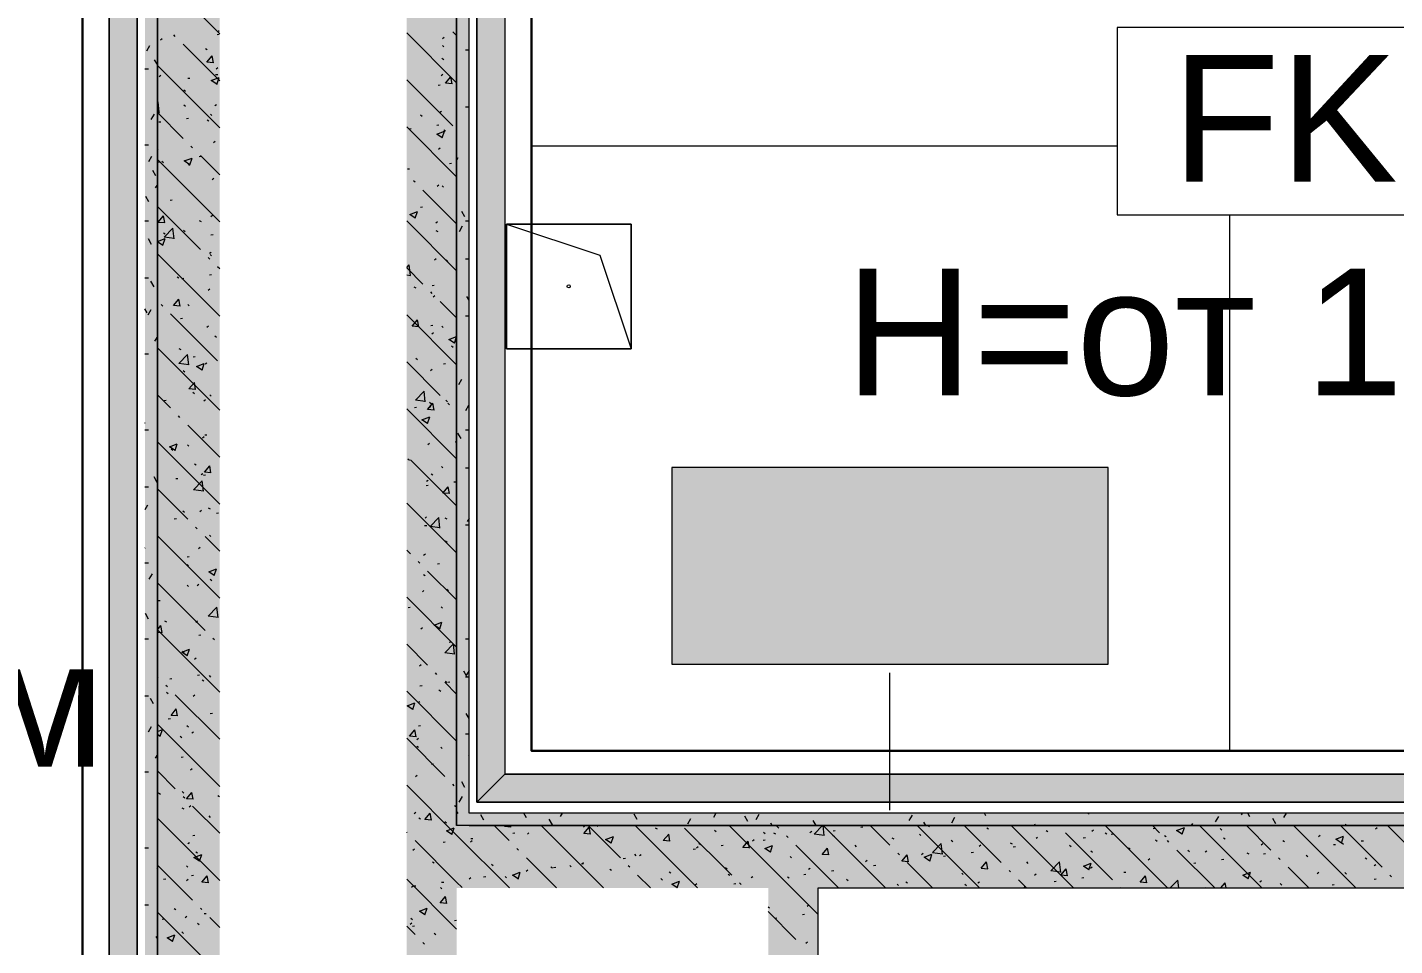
# Model space of a CAD drawing. Header units: millimetres. Extents: x -3817 to 677485, y -22715 to 103890.
# Drawn here: x 394154 to 396348, y 7126 to 8599 of the extents above; entities that cross this region are included whole.
import ezdxf

# ---------------------------------------------------------------- set-up
doc = ezdxf.new("R2010")
doc.units = ezdxf.units.MM
doc.layers.add('PDF _Геометрия', color=7, linetype='Continuous', true_color=0x1d1d1d)
doc.layers.add('PDF _Сплошная заливка', color=7, linetype='Continuous', true_color=0xffffff)
doc.layers.add('PDF _Текст', color=7, linetype='Continuous')
doc.styles.add('PDF GOST-Common', font='arial.ttf')

msp = doc.modelspace()

# ---------------------------------------------------------------- hatches: boundary and pattern name
at = {"layer": 'PDF _Сплошная заливка', "transparency": 33554559}
for points in [[(394462.9, 6649), (394462.9, 9599), (394362.9, 9599), (394363.1, 9574), (394402.9, 9574), (394402.9, 9569), (394362.9, 9569), (394363.4, 9563.1), (394382.9, 9529.4), (394362.9, 9517.8), (394362.9, 8979), (394402.9, 8979), (394402.9, 8974), (394362.9, 8974), (394362.9, 6649)], [(394762.9, 6749), (394842.9, 6749), (394842.9, 9599), (394762.9, 9599), (394762.9, 6911.4)], [(394842.9, 7319), (394862.9, 7319), (394862.9, 9599), (394842.9, 9599), (394842.9, 8780.2)], [(397187.9, 7219), (397222.9, 7219), (397222.9, 7319), (397192.9, 7317.3), (397192.9, 7279), (397187.9, 7279), (397187.9, 7319), (396649.1, 7319), (396637.5, 7299), (396602.9, 7319), (396597.9, 7319), (396597.9, 7279), (396592.9, 7279), (396592.9, 7319), (394842.9, 7319), (394842.9, 7219), (396927.5, 7219)], [(395342.9, 5899), (395422.9, 5899), (395422.9, 7219), (395342.9, 7219), (395342.9, 5977)]]:
    msp.add_hatch(color=256, dxfattribs=at).paths.add_polyline_path(points)
at = {"layer": 'PDF _Сплошная заливка', "true_color": 0xd7cdc4, "transparency": 33554559}
h = msp.add_hatch(color=254, dxfattribs=at)
h.paths.add_polyline_path([(394285.4, 6571.5), (394330.4, 6616.5), (394330.4, 9499.1), (394285.4, 9473.1), (394285.4, 6911.4)], flags=0)
h.paths.add_polyline_path([(394285.4, 9519.3), (394330.4, 9545.2), (394330.4, 9566.5), (394285.4, 9521.5)], flags=0)
at = {"layer": 'PDF _Сплошная заливка', "transparency": 33554559}
h = msp.add_hatch(color=256, dxfattribs=at)
h.paths.add_polyline_path([(394342.9, 6629), (394362.9, 6629), (394362.9, 9517.8), (394342.9, 9506.3), (394342.9, 6911.4)], flags=0)
h.paths.add_polyline_path([(394342.9, 9552.5), (394362.9, 9564), (394362.9, 9579), (394342.9, 9579), (394342.9, 9564)], flags=0)
at = {"layer": 'PDF _Сплошная заливка', "true_color": 0xd7cdc4, "transparency": 33554559}
msp.add_hatch(color=254, dxfattribs=at).paths.add_polyline_path([(394875.4, 7356.5), (394920.4, 7401.5), (394920.4, 9521.5), (394875.4, 9566.5), (394875.4, 8780.2)])
h = msp.add_hatch(color=254, dxfattribs=at)
h.paths.add_polyline_path([(396670.7, 7356.5), (397190.4, 7356.5), (397145.4, 7401.5), (396696.7, 7401.5)], flags=0)
h.paths.add_polyline_path([(396624.5, 7356.5), (396650.5, 7401.5), (394920.4, 7401.5), (394875.4, 7356.5), (396602.9, 7356.5)], flags=0)
at = {"layer": 'PDF _Сплошная заливка', "transparency": 33554559}
h = msp.add_hatch(color=256, dxfattribs=at)
h.paths.add_polyline_path([(396602.9, 7319), (396614.4, 7339), (394862.9, 7339), (394862.9, 7319), (396597.9, 7319)], flags=0)
h.paths.add_polyline_path([(397222.9, 7319), (397222.9, 7339), (396660.6, 7339), (396649.1, 7319), (397192.9, 7319)], flags=0)

# ---------------------------------------------------------------- linework, layer by layer
at = {"layer": 'PDF _Геометрия', "color": 9, "lineweight": 9, "true_color": 0xc0c0c0}
msp.add_lwpolyline([(394842.9, 7319), (394842.9, 9599)], close=True, dxfattribs=at)
for points in [[(396614.4, 7339), (394862.9, 7339), (394862.9, 9579), (395543.4, 9579), (395543.4, 9591)], [(397722.9, 5679), (397702.9, 5679), (397702.9, 5899), (395422.9, 5899), (395422.9, 7219), (397222.9, 7219), (397222.9, 6649), (397302.9, 6649), (397302.9, 9599), (397602.9, 9599), (397602.9, 6649), (397702.9, 6649), (397402.7, 6649), (397402.7, 6629), (397722.9, 6629), (397722.9, 6649), (397722.9, 9579), (397992.9, 9579), (397992.9, 9591)]]:
    msp.add_lwpolyline(points, dxfattribs=at)
at = {"layer": 'PDF _Геометрия', "color": 7, "lineweight": 9}
for points in [[(394875.4, 7356.5), (394875.4, 9566.5), (394920.4, 9521.5), (394920.4, 7401.5), (396650.5, 7401.5), (394920.4, 7401.5), (394875.4, 7356.5), (396624.5, 7356.5)], [(396556, 8599), (395902.9, 8599), (395902.9, 8299), (396556, 8299)], [(395122.9, 8084), (394922.9, 8084), (394922.9, 8284), (395122.9, 8284)], [(395122.9, 8084), (395122.9, 8284), (394922.9, 8284), (394922.9, 8084)], [(395888.1, 7893.5), (395188.1, 7893.5), (395188.1, 7577.9), (395888.1, 7577.9)]]:
    msp.add_lwpolyline(points, close=True, dxfattribs=at)
for points in [[(394875.4, 9566.5), (395542.9, 9566.5), (394875.4, 9566.5), (394875.4, 7356.5)], [(394920.4, 9521.5), (395542.9, 9521.5), (394920.4, 9521.5), (394920.4, 7401.5)], [(394330.4, 6616.5), (394330.4, 9499.1), (394330.4, 6616.5), (394630.4, 6616.5)], [(394362.9, 6649), (394362.9, 9517.8), (394362.9, 6649), (394462.9, 6649)], [(394285.4, 6571.5), (394285.4, 9473.1), (394285.4, 6571.5), (394585.4, 6571.5)], [(395902.9, 8409), (394962.9, 8409)], [(396082.9, 8299), (396082.9, 7439)], [(394922.9, 8284), (395072.9, 8234), (395122.9, 8084)], [(395538.1, 7344), (395538.1, 7564)], [(394862.9, 7319), (396602.9, 7319), (394862.9, 7319), (394842.9, 7319)]]:
    msp.add_lwpolyline(points, dxfattribs=at)
at = {"layer": 'PDF _Геометрия', "color": 231, "lineweight": 30, "true_color": 0xff80c0}
for points in [[(394242.9, 5559), (395547.9, 5559), (394242.9, 5559), (394242.9, 9479), (393312.9, 9479), (393312.9, 9199), (393032.9, 9199), (393032.9, 2445.5)], [(397107.9, 9479), (394962.9, 9479), (394962.9, 7439), (397102.9, 7439), (397102.9, 9479)]]:
    msp.add_lwpolyline(points, dxfattribs=at)
at = {"layer": 'PDF _Геометрия', "color": 252, "lineweight": 9, "true_color": 0x878787}
for points in [[(394462.9, 8589), (394362.9, 8689)], [(394368, 8579.7), (394370.7, 8581.8)], [(394391.6, 8584.9), (394389.1, 8587.4)], [(394458.6, 8587.9), (394462, 8588.4)], [(394459.3, 8592.2), (394462, 8594.3)], [(394842.9, 8510.7), (394762.9, 8590.7)], [(394820.4, 8581.7), (394823.1, 8583.7)], [(394842.9, 8586.2), (394836.7, 8592.4)], [(394462.9, 8513.6), (394404.2, 8572.3)], [(394439.9, 8565.8), (394442.7, 8564)], [(394820.1, 8570.5), (394822.6, 8568.2)], [(394462.9, 8438.1), (394362.9, 8538.1)], [(394453.1, 8542.6), (394442.5, 8543.5), (394451, 8553.8)], [(394453.1, 8542.6), (394451, 8553.7)], [(394457.1, 8533), (394459.8, 8535.1)], [(394819.5, 8549.8), (394822.3, 8548)], [(394365.9, 8520.5), (394368.5, 8522.6)], [(394411.9, 8517.8), (394415.2, 8518.2)], [(394458.2, 8508.1), (394449.3, 8514), (394461.8, 8518.8)], [(394456.4, 8523.7), (394459.7, 8524.1)], [(394458.2, 8508), (394461.8, 8518.8)], [(394836.7, 8441.5), (394762.9, 8515.3)], [(394818.2, 8522.5), (394820.9, 8524.5)], [(394835.7, 8509.1), (394825.1, 8510.1), (394833.6, 8520.3)], [(394835.7, 8509.1), (394833.6, 8520.2)], [(394405.4, 8499.3), (394407.8, 8497)], [(394813.4, 8506.7), (394816.7, 8507.1)], [(394362.9, 8478.9), (394364.1, 8480.1)], [(394366, 8463.2), (394364.1, 8480)], [(394405.2, 8475), (394408.1, 8473.2)], [(394455, 8473.9), (394457.6, 8475.9)], [(394362.9, 8463.7), (394366, 8463.2)], [(394404.2, 8421.4), (394362.9, 8462.7)], [(394363.7, 8461.3), (394366.4, 8463.4)], [(394365.1, 8447.7), (394368.4, 8448.1)], [(394409.6, 8453.5), (394412.9, 8454)], [(394442.7, 8451.1), (394445.6, 8449.3)], [(394448, 8460.3), (394450.4, 8458)], [(394784.9, 8458.9), (394787.7, 8457.1)], [(394816.1, 8463.3), (394818.7, 8465.3)], [(394826.9, 8451.4), (394829.4, 8449.2)], [(394842.9, 8359.9), (394762.9, 8439.9)], [(394766.6, 8436.6), (394769.9, 8437)], [(394819.8, 8422.2), (394811, 8428.2), (394823.4, 8433)], [(394811.1, 8442.4), (394814.4, 8442.9)], [(394819.8, 8422.2), (394823.4, 8432.9)], [(394822.4, 8435.1), (394825.2, 8433.3)], [(394362.9, 8403.2), (394364.2, 8404.2)], [(394419.3, 8406.3), (394416.8, 8408.9)], [(394452.8, 8414.7), (394455.5, 8416.7)], [(394813.9, 8404.1), (394816.6, 8406.1)], [(394462.9, 8287.3), (394362.9, 8387.3)], [(394362.9, 8383.4), (394366.1, 8383.8)], [(394369.9, 8384.6), (394372.7, 8382.8)], [(394414.9, 8379.1), (394406.1, 8385.1), (394418.5, 8389.9)], [(394412.2, 8380.3), (394414.7, 8378)], [(394414.9, 8379.1), (394418.5, 8389.8)], [(394430.2, 8392.3), (394433.5, 8392.7)], [(394462.9, 8362.7), (394431.9, 8393.8)], [(394831.7, 8381.2), (394835, 8381.6)], [(394764.3, 8372.3), (394767.6, 8372.7)], [(394450.7, 8355.5), (394453.3, 8357.5)], [(394776.3, 8351), (394773.8, 8353.5)], [(394842.9, 8284.5), (394788.9, 8338.5)], [(394811.7, 8344.9), (394814.4, 8346.9)], [(394819.6, 8345.4), (394822.1, 8343.1)], [(394383.4, 8322.1), (394386.7, 8322.6)], [(394431.9, 8242.9), (394362.9, 8311.9)], [(394364.3, 8287.2), (394372.9, 8297.4)], [(394374.9, 8286.2), (394372.9, 8297.4)], [(394448.5, 8296.3), (394451.2, 8298.3)], [(394776.6, 8293.3), (394767.7, 8299.3), (394780.2, 8304.1)], [(394776.6, 8293.3), (394780.2, 8304)], [(394784.9, 8311), (394788.2, 8311.5)], [(394364.3, 8287.2), (394374.9, 8286.3)], [(394372.7, 8269.9), (394375.6, 8268.1)], [(394389.6, 8260.6), (394373.8, 8263), (394387.6, 8277.5)], [(394389.6, 8260.5), (394387.6, 8277.4)], [(394404.8, 8274.2), (394407.3, 8271.9)], [(394430.2, 8289.7), (394433, 8287.9)], [(394842.9, 8209), (394762.9, 8289)], [(394809.6, 8285.7), (394812.2, 8287.8)], [(394809.8, 8273.7), (394812.6, 8271.9)], [(394362.9, 8256.2), (394375.3, 8260.9)], [(394362.9, 8256.1), (394371.7, 8250.2)], [(394371.7, 8250.1), (394375.3, 8260.9)], [(394448.9, 8266.8), (394452.2, 8267.2)], [(394462.9, 8136.4), (394362.9, 8236.4)], [(394446.9, 8227.8), (394444.4, 8230.3)], [(394446.3, 8237.1), (394449, 8239.1)], [(394447.5, 8235.1), (394449.9, 8232.9)], [(394807.4, 8226.5), (394810.1, 8228.6)], [(394826.4, 8226.3), (394828.9, 8224)], [(394462.9, 8211.9), (394459.5, 8215.2)], [(394762.9, 8214.2), (394767.1, 8218.6)], [(394788.9, 8187.6), (394762.9, 8213.6)], [(394769.1, 8201.7), (394767.1, 8218.6)], [(394394.8, 8199.4), (394397.6, 8197.6)], [(394402.1, 8196.7), (394405.4, 8197.1)], [(394446.6, 8202.5), (394450, 8203)], [(394762.9, 8202.7), (394769.1, 8201.7)], [(394774.4, 8183.3), (394777.3, 8181.5)], [(394803.6, 8185.6), (394806.9, 8186)], [(394399.6, 8152.5), (394389, 8153.5), (394397.5, 8163.7)], [(394399.6, 8152.5), (394397.5, 8163.6)], [(394444.2, 8177.9), (394446.8, 8180)], [(394804, 8172.5), (394801.5, 8175)], [(394805.3, 8167.3), (394807.9, 8169.4)], [(394371.5, 8152.4), (394369, 8154.9)], [(394459.5, 8064.4), (394384.1, 8139.8)], [(394411.7, 8155.1), (394414.1, 8152.8)], [(394842.9, 8133.6), (394816.6, 8159.9)], [(394399.9, 8132.4), (394403.2, 8132.8)], [(394442, 8118.7), (394444.7, 8120.8)], [(394842.9, 8058.1), (394762.9, 8138.1)], [(394782.2, 8119.1), (394771.5, 8120), (394780.1, 8130.2)], [(394782.2, 8119), (394780.1, 8130.2)], [(394801.4, 8121.3), (394804.7, 8121.7)], [(394819.1, 8120.2), (394821.6, 8118)], [(394362.9, 8106.8), (394363, 8106.7)], [(394455.1, 8104.5), (394457.9, 8102.7)], [(394803.1, 8108.1), (394805.8, 8110.2)], [(394839.4, 8092.8), (394830.6, 8098.8), (394842.9, 8103.5)], [(394839.4, 8092.7), (394842.9, 8103)], [(394462.9, 7985.5), (394362.9, 8085.5)], [(394413.2, 8057.9), (394397.4, 8060.4), (394411.2, 8074.8)], [(394397.6, 8084.6), (394400.5, 8082.8)], [(394413.2, 8057.9), (394411.2, 8074.8)], [(394834.7, 8088.5), (394837.6, 8086.7)], [(394420.4, 8071.1), (394423.7, 8071.6)], [(394434.5, 8049.7), (394425.7, 8055.6), (394438.1, 8060.4)], [(394434.5, 8049.6), (394438.1, 8060.4)], [(394439.8, 8059.5), (394442.5, 8061.6)], [(394816.6, 8009.1), (394762.9, 8062.7)], [(394777.3, 8068.6), (394780.1, 8066.8)], [(394800.9, 8049), (394803.6, 8051)], [(394821.9, 8060), (394825.3, 8060.5)], [(394404.3, 8049), (394406.8, 8046.8)], [(394424.2, 8018.8), (394413.6, 8019.7), (394422.2, 8030)], [(394424.3, 8018.8), (394422.2, 8029.9)], [(394384.1, 7988.9), (394362.9, 8010.1)], [(394419.7, 8014.1), (394422.5, 8012.3)], [(394446.9, 8010), (394449.4, 8007.7)], [(394792.7, 7999.1), (394776.9, 8001.5), (394790.7, 8016)], [(394792.7, 7999), (394790.7, 8015.9)], [(394373.7, 8001), (394377, 8001.5)], [(394437.7, 8000.3), (394440.3, 8002.4)], [(394842.9, 7907.3), (394762.9, 7987.3)], [(394775.2, 7989.9), (394778.5, 7990.4)], [(394806.8, 7985.3), (394796.2, 7986.3), (394804.8, 7996.5)], [(394798.8, 7989.8), (394801.4, 7991.8)], [(394799.4, 7998.1), (394802.2, 7996.3)], [(394806.8, 7985.3), (394804.8, 7996.4)], [(394825.9, 8001.2), (394828.4, 7998.9)], [(394831.7, 7994), (394829.1, 7996.5)], [(394399.2, 7973.9), (394396.7, 7976.4)], [(394796.2, 7963.9), (394787.3, 7969.8), (394799.8, 7974.6)], [(394796.2, 7963.8), (394799.8, 7974.6)], [(394462.9, 7910.1), (394411.7, 7961.3)], [(394435.5, 7941.2), (394438.2, 7943.2)], [(394439.2, 7945.7), (394442.5, 7946.1)], [(394462.9, 7834.6), (394362.9, 7934.6)], [(394391.3, 7920.8), (394382.4, 7926.7), (394394.9, 7931.5)], [(394385.1, 7923.3), (394387.9, 7921.5)], [(394391.3, 7920.7), (394394.9, 7931.4)], [(394411.1, 7930), (394413.6, 7927.7)], [(394796.6, 7930.6), (394799.3, 7932.6)], [(394840.7, 7934.6), (394842.9, 7934.9)], [(394422.6, 7899.4), (394425.4, 7897.6)], [(394764.7, 7907.2), (394767.6, 7905.4)], [(394842.9, 7831.9), (394768.8, 7906)], [(394392.4, 7875.6), (394395.7, 7876)], [(394433.4, 7882), (394436, 7884)], [(394436.9, 7881.4), (394440.2, 7881.9)], [(394448.9, 7885.1), (394438.3, 7886), (394446.9, 7896.2)], [(394448.9, 7885), (394446.9, 7896.2)], [(394802.2, 7883.3), (394805, 7881.5)], [(394818.6, 7895.1), (394821, 7892.8)], [(394411.7, 7810.4), (394362.9, 7859.3)], [(394436.7, 7855.3), (394420.9, 7857.8), (394434.8, 7872.2)], [(394436.7, 7855.3), (394434.8, 7872.2)], [(394793.9, 7864.4), (394797.2, 7864.9)], [(394794.4, 7871.4), (394797.1, 7873.4)], [(394831.5, 7851.6), (394820.9, 7852.5), (394829.4, 7862.7)], [(394831.5, 7851.5), (394829.5, 7862.7)], [(394838.4, 7870.3), (394841.7, 7870.7)], [(394842.9, 7756.4), (394762.9, 7836.4)], [(394390.1, 7811.3), (394393.5, 7811.7)], [(394403.8, 7823.9), (394406.3, 7821.6)], [(394431.2, 7822.8), (394433.9, 7824.8)], [(394444.6, 7828.9), (394447.4, 7827.1)], [(394457.5, 7820.2), (394460.8, 7820.6)], [(394792.3, 7812.2), (394794.9, 7814.2)], [(394816.2, 7796.5), (394800.4, 7798.9), (394814.3, 7813.3)], [(394816.3, 7796.4), (394814.3, 7813.3)], [(394824.3, 7812.8), (394827.1, 7811)], [(394426.8, 7795.3), (394424.3, 7797.8)], [(394791.6, 7800.2), (394795, 7800.6)], [(394462.9, 7683.8), (394362.9, 7783.8)], [(394429, 7763.6), (394431.7, 7765.6)], [(394462.9, 7759.3), (394439.4, 7782.8)], [(394446.4, 7784.8), (394448.9, 7782.6)], [(394825.4, 7776), (394827.8, 7773.7)], [(394410.7, 7750), (394414, 7750.5)], [(394768.8, 7755.1), (394762.9, 7761)], [(394790.1, 7753), (394792.8, 7755.1)], [(394410, 7738), (394412.8, 7736.2)], [(394454.1, 7720.2), (394445.3, 7726.2), (394457.7, 7731)], [(394454.1, 7720.2), (394457.7, 7730.9)], [(394783.9, 7740), (394781.4, 7742.5)], [(394789.6, 7722), (394792.5, 7720.2)], [(394842.9, 7681), (394796.5, 7727.4)], [(394812.2, 7738.9), (394815.5, 7739.4)], [(394439.4, 7631.9), (394364, 7707.3)], [(394410.6, 7704.8), (394413.1, 7702.5)], [(394426.9, 7704.4), (394429.5, 7706.4)], [(394447.5, 7714.1), (394450.3, 7712.3)], [(394363.9, 7679.9), (394367.2, 7680.3)], [(394842.9, 7605.5), (394762.9, 7685.5)], [(394788, 7693.8), (394790.6, 7695.9)], [(394827.1, 7698.1), (394830, 7696.3)], [(394460.3, 7652.7), (394444.5, 7655.1), (394458.3, 7669.6)], [(394460.3, 7652.6), (394458.4, 7669.5)], [(394765.4, 7668.8), (394768.7, 7669.2)], [(394818, 7669.9), (394820.5, 7667.7)], [(394362.9, 7633), (394368.7, 7639.9)], [(394370.7, 7628.7), (394368.7, 7639.8)], [(394374.6, 7647.6), (394377.4, 7645.8)], [(394424.7, 7645.2), (394427.4, 7647.3)], [(394785.8, 7634.6), (394788.5, 7636.7)], [(394815.8, 7634.4), (394806.9, 7640.4), (394819.4, 7645.2)], [(394815.8, 7634.4), (394819.4, 7645.1)], [(394462.9, 7532.9), (394362.9, 7632.9)], [(394362.9, 7629.4), (394370.7, 7628.7)], [(394429.4, 7624.6), (394432.8, 7625)], [(394454.5, 7616.8), (394452, 7619.3)], [(394830.9, 7613.4), (394834.3, 7613.9)], [(394410.9, 7591.3), (394402, 7597.3), (394414.5, 7602)], [(394403.3, 7598.7), (394405.7, 7596.5)], [(394410.9, 7591.3), (394414.5, 7602)], [(394796.5, 7576.6), (394762.9, 7610.1)], [(394839.8, 7593.8), (394824, 7596.3), (394837.9, 7610.7)], [(394839.8, 7593.8), (394837.9, 7610.7)], [(394422.5, 7586), (394425.2, 7588.1)], [(394783.6, 7575.5), (394786.3, 7577.5)], [(394364, 7556.4), (394362.9, 7557.5)], [(394382.7, 7554.4), (394386, 7554.9)], [(394427.2, 7560.3), (394430.5, 7560.7)], [(394434.9, 7552.8), (394437.7, 7551)], [(394445.9, 7559.7), (394448.3, 7557.4)], [(394811.5, 7561.5), (394809, 7564)], [(394842.9, 7530.1), (394824.1, 7548.9)], [(394824.9, 7550.9), (394827.3, 7548.6)], [(394828.7, 7549.2), (394832, 7549.6)], [(394379.1, 7541.4), (394376.5, 7543.9)], [(394377.5, 7532.9), (394380.3, 7531.1)], [(394462.9, 7457.5), (394391.6, 7528.8)], [(394420.4, 7526.8), (394423, 7528.9)], [(394842.9, 7454.6), (394762.9, 7534.6)], [(394784.2, 7543.3), (394787.5, 7543.8)], [(394814.6, 7536.7), (394817.4, 7534.9)], [(394395.4, 7495), (394384.8, 7495.9), (394393.3, 7506.1)], [(394395.4, 7495), (394393.3, 7506.1)], [(394772.5, 7505.5), (394763.7, 7511.4), (394776.1, 7516.2)], [(394772.5, 7505.4), (394776.1, 7516.2)], [(394781.5, 7516.3), (394784.1, 7518.3)], [(394462.9, 7382), (394362.9, 7482)], [(394380.4, 7490.2), (394383.7, 7490.6)], [(394447.7, 7499), (394451.1, 7499.5)], [(394362.9, 7469.9), (394371.2, 7473.1)], [(394362.9, 7465.6), (394367.6, 7462.4)], [(394367.6, 7462.3), (394371.2, 7473.1)], [(394399.5, 7462.4), (394402.4, 7460.6)], [(394410.1, 7479.7), (394412.6, 7477.4)], [(394418.2, 7467.6), (394420.9, 7469.7)], [(394824.1, 7398), (394762.9, 7459.3)], [(394778, 7461.5), (394767.4, 7462.5), (394775.9, 7472.7)], [(394778, 7461.5), (394775.9, 7472.6)], [(394779.3, 7457.1), (394782, 7459.1)], [(394781.9, 7479.1), (394785.2, 7479.5)], [(394779.2, 7446.4), (394782, 7444.6)], [(394817.5, 7444.8), (394820, 7442.5)], [(394401, 7428.9), (394404.3, 7429.3)], [(394802.5, 7417.8), (394805.8, 7418.2)], [(394391.6, 7377.9), (394362.9, 7406.7)], [(394416.1, 7408.5), (394418.7, 7410.5)], [(394777.2, 7397.9), (394779.8, 7399.9)], [(394364.9, 7371.5), (394367.7, 7369.7)], [(394402.7, 7373.6), (394405.2, 7371.3)], [(394420.1, 7361.3), (394409.4, 7362.2), (394418, 7372.4)], [(394420.1, 7361.2), (394418, 7372.4)], [(394927.7, 7219), (394842.9, 7303.8), (394762.9, 7383.8)], [(394839.2, 7383), (394836.7, 7385.5)], [(394406.7, 7362.8), (394404.2, 7365.3)], [(394413.9, 7349.3), (394416.6, 7351.3)], [(394462.9, 7306.7), (394419.3, 7350.3)], [(394459.8, 7367.5), (394462.7, 7365.7)], [(394839.5, 7351.5), (394842.3, 7349.7)], [(394462.9, 7231.2), (394362.9, 7331.2)], [(394402.4, 7347.7), (394405.2, 7345.9)], [(394445.4, 7334.5), (394447.8, 7332.3)], [(394775, 7338.7), (394777.7, 7340.7)], [(394782.1, 7331.6), (394784.9, 7329.8)], [(394802.7, 7327.8), (394792, 7328.7), (394800.6, 7338.9)], [(394802.7, 7327.7), (394800.6, 7338.9)], [(394763.8, 7307.5), (394762.9, 7308.4)], [(394824.3, 7325.7), (394826.8, 7323.5)], [(394835.4, 7305), (394826.5, 7310.9), (394839, 7315.7)], [(394835.4, 7304.9), (394839, 7315.7)], [(394927.2, 7294.9), (394903.1, 7319)], [(394930.2, 7316.6), (394919.6, 7317.6), (394920.8, 7319)], [(394930.2, 7316.6), (394929.7, 7319)], [(394933.1, 7307), (394936.4, 7307.5)], [(394956.5, 7305.4), (394959.1, 7307.4)], [(395078.5, 7219), (394978.5, 7319)], [(395046.3, 7316.7), (395048.9, 7318.8)], [(395057.7, 7305.5), (395047.1, 7306.4), (395055.7, 7316.6)], [(395105.7, 7267.3), (395054, 7319)], [(395057.7, 7305.4), (395055.7, 7316.6)], [(395067.7, 7319), (395069.6, 7317.8)], [(395229.4, 7219), (395129.4, 7319)], [(395161.7, 7315.6), (395164.5, 7313.8)], [(395185.2, 7294.3), (395174.6, 7295.2), (395183.2, 7305.5)], [(395185.2, 7294.3), (395183.2, 7305.4)], [(395284.3, 7239.6), (395208.8, 7315.1)], [(395256.6, 7311.6), (395259.5, 7309.8)], [(395422.9, 7176.4), (395380.3, 7219), (395280.3, 7319)], [(395335.4, 7308.6), (395337.9, 7306.4)], [(395351.5, 7307.6), (395354.4, 7305.8)], [(395359.7, 7315.1), (395355.8, 7319)], [(395409.9, 7308.1), (395412.6, 7310.2)], [(395432.7, 7302.9), (395416.8, 7305.4), (395429.9, 7319)], [(395432.7, 7302.9), (395430.8, 7319)], [(395531.1, 7219), (395431.1, 7319)], [(395446.9, 7310.7), (395450.2, 7311.2)], [(395491.4, 7316.6), (395494.7, 7317)], [(395538.2, 7287.4), (395506.6, 7319)], [(395682, 7219), (395582, 7319)], [(395585.4, 7305.2), (395587.9, 7302.9)], [(395599.4, 7319), (395601.6, 7317.6)], [(395716.8, 7259.7), (395657.5, 7319)], [(395693.7, 7315.4), (395696.5, 7313.6)], [(395832.9, 7219), (395732.9, 7319)], [(395788.6, 7311.4), (395791.4, 7309.6)], [(395895.3, 7232.1), (395819.8, 7307.5)], [(395862.3, 7310.1), (395864.9, 7312.1)], [(395883.5, 7307.4), (395886.4, 7305.6)], [(395983.7, 7219), (395883.7, 7319)], [(395892.9, 7305.5), (395896.2, 7305.9)], [(395970.7, 7307.5), (395959.2, 7319)], [(395960.2, 7314.3), (395963.5, 7314.8)], [(396006.9, 7305.3), (395998, 7311.3), (396010.5, 7316.1)], [(396006.9, 7305.3), (396010.5, 7316)], [(396134.6, 7219), (396034.6, 7319)], [(396068.1, 7314.2), (396070.6, 7311.9)], [(396149.2, 7279.9), (396110.1, 7319)], [(396285.5, 7219), (396185.5, 7319)], [(396327.8, 7252.2), (396261, 7319)], [(396317.2, 7314), (396319.9, 7316)], [(396436.4, 7219), (396336.4, 7319)], [(394411.7, 7290.1), (394414.4, 7292.1)], [(394419.7, 7303.4), (394423, 7303.9)], [(394851.8, 7219.5), (394842.9, 7228.4), (394776.3, 7294.9)], [(394821.2, 7292.3), (394824.5, 7292.8)], [(394865.2, 7292.8), (394867.8, 7294.9)], [(394865.7, 7298.2), (394869, 7298.6)], [(395090.9, 7290.7), (395082.1, 7296.7), (395094.5, 7301.5)], [(395090.9, 7290.7), (395094.5, 7301.4)], [(395227.7, 7283.4), (395230.4, 7285.4)], [(395231.7, 7290.8), (395234.2, 7288.6)], [(395267.2, 7287.1), (395270.5, 7287.5)], [(395312.8, 7283.2), (395302.1, 7284.1), (395310.7, 7294.3)], [(395312.8, 7283.1), (395310.7, 7294.3)], [(395317.6, 7294.8), (395320.2, 7296.8)], [(395334.6, 7295.9), (395337.9, 7296.4)], [(395346.4, 7276.5), (395337.6, 7282.4), (395350, 7287.2)], [(395346.4, 7276.4), (395350, 7287.2)], [(395374.8, 7300), (395372.3, 7302.5)], [(395455.8, 7219), (395387.4, 7287.4)], [(395440.3, 7272), (395429.7, 7272.9), (395438.2, 7283.1)], [(395440.3, 7272), (395438.2, 7283.1)], [(395446.5, 7303.5), (395449.3, 7301.7)], [(395481.7, 7287.4), (395484.2, 7285.1)], [(395541.4, 7299.5), (395544.2, 7297.7)], [(395606.6, 7275.9), (395620.5, 7290.4)], [(395622.4, 7273.4), (395620.5, 7290.3)], [(395636.3, 7295.5), (395639.1, 7293.7)], [(395681.2, 7286.2), (395683.8, 7288.2)], [(395731.2, 7291.5), (395734, 7289.7)], [(395736.1, 7284.8), (395739.4, 7285.3)], [(395772.5, 7298.7), (395775.1, 7300.7)], [(395826.1, 7287.5), (395828.9, 7285.7)], [(395848.4, 7299.6), (395851.7, 7300.1)], [(395921, 7283.5), (395923.8, 7281.7)], [(395964.4, 7296.4), (395966.9, 7294.1)], [(395978.4, 7303.4), (395981.3, 7301.6)], [(395985.8, 7292.4), (395983.3, 7294.9)], [(396073.4, 7299.4), (396076.2, 7297.6)], [(396133.6, 7288.1), (396136.2, 7290.1)], [(396168.3, 7295.3), (396171.1, 7293.5)], [(396225.9, 7301.4), (396228.6, 7303.5)], [(396249.9, 7288.5), (396253.2, 7288.9)], [(396262.4, 7291.1), (396253.5, 7297.1), (396266, 7301.9)], [(396262.4, 7291.1), (396266, 7301.8)], [(396263.2, 7291.3), (396266, 7289.5)], [(396294.4, 7294.4), (396297.7, 7294.8)], [(394430.5, 7261.9), (394421.6, 7267.8), (394434.1, 7272.6)], [(394424.5, 7277.2), (394427.3, 7275.4)], [(394430.5, 7261.8), (394434.1, 7272.5)], [(394772.8, 7279.5), (394775.5, 7281.6)], [(394804.1, 7261.1), (394806.9, 7259.3)], [(394942.3, 7279.9), (394939.8, 7282.4)], [(395003.1, 7219), (394954.9, 7267.3)], [(395110.4, 7266.4), (395113.7, 7266.9)], [(395128.1, 7273), (395130.5, 7270.8)], [(395136.5, 7270.9), (395139.1, 7272.9)], [(395222.7, 7281.2), (395226, 7281.7)], [(395378, 7269.6), (395380.5, 7267.3)], [(395499, 7261.4), (395501.7, 7263.5)], [(395553.3, 7272.3), (395550.8, 7274.8)], [(395567.8, 7260.8), (395557.2, 7261.8), (395565.8, 7272)], [(395567.8, 7260.8), (395565.8, 7271.9)], [(395588.8, 7272.8), (395591.5, 7274.9)], [(395602, 7262.2), (395593.1, 7268.2), (395605.6, 7273)], [(395602, 7262.2), (395605.6, 7272.9)], [(395606.6, 7275.9), (395622.4, 7273.5)], [(395624.2, 7270.1), (395627.5, 7270.5)], [(395668.7, 7276), (395672.1, 7276.4)], [(395684.7, 7250.6), (395693.3, 7260.8)], [(395695.4, 7249.6), (395693.3, 7260.8)], [(395812.2, 7244.1), (395796.4, 7246.5), (395810.2, 7260.9)], [(395812.2, 7244), (395810.2, 7260.9)], [(395860.7, 7278.6), (395863.2, 7276.3)], [(395952.5, 7264.2), (395955.1, 7266.2)], [(396059.2, 7219), (395998.4, 7279.9)], [(396015.9, 7279.5), (396018.8, 7277.7)], [(396043.8, 7276.7), (396046.4, 7278.8)], [(396070.2, 7264.9), (396073.6, 7265.3)], [(396110.8, 7275.5), (396113.7, 7273.7)], [(396137.6, 7273.7), (396140.9, 7274.2)], [(396164.3, 7264.8), (396161.8, 7267.3)], [(396205.8, 7271.5), (396208.6, 7269.7)], [(396300.7, 7267.5), (396303.5, 7265.7)], [(394419.3, 7199.4), (394362.9, 7255.8)], [(394409.6, 7254.5), (394412, 7252.3)], [(394417.4, 7239.2), (394420.8, 7239.6)], [(394899, 7257.1), (394901.8, 7255.3)], [(394941.5, 7233.4), (394932.7, 7239.3), (394945.1, 7244.1)], [(394941.5, 7233.3), (394945.1, 7244.1)], [(394954.3, 7246.2), (394957, 7248.2)], [(394993.9, 7253.1), (394996.8, 7251.3)], [(394998.6, 7251.7), (395001.9, 7252.1)], [(395024.4, 7255.2), (395026.8, 7253)], [(395043.1, 7257.6), (395046.4, 7258)], [(395044.1, 7257.6), (395046.8, 7259.6)], [(395088.8, 7249.1), (395091.7, 7247.3)], [(395120.8, 7252.2), (395118.3, 7254.7)], [(395154, 7219), (395133.4, 7239.6)], [(395183.8, 7245.1), (395186.6, 7243.3)], [(395274.4, 7251.8), (395276.8, 7249.5)], [(395278.7, 7241.1), (395281.5, 7239.3)], [(395400.1, 7240.6), (395403.4, 7241)], [(395407.7, 7248.9), (395410.4, 7251)], [(395444.6, 7246.5), (395447.9, 7246.9)], [(395511.9, 7255.3), (395515.3, 7255.8)], [(395606.6, 7219), (395565.9, 7259.7)], [(395653.3, 7243), (395655.8, 7240.7)], [(395684.7, 7250.6), (395695.4, 7249.7)], [(395731.8, 7244.7), (395729.3, 7247.2)], [(395757, 7260.8), (395759.5, 7258.5)], [(395770.3, 7239.5), (395773, 7241.5)], [(395822.9, 7238.5), (395812.3, 7239.5), (395820.8, 7249.7)], [(395822.9, 7238.5), (395820.8, 7249.6)], [(395857.5, 7248), (395848.6, 7254), (395861.1, 7258.7)], [(395857.5, 7247.9), (395861.1, 7258.7)], [(395860.1, 7250.9), (395862.8, 7252.9)], [(395913.4, 7244.2), (395916.8, 7244.6)], [(396025.7, 7259), (396029, 7259.4)], [(396113, 7233.8), (396104.2, 7239.7), (396116.6, 7244.5)], [(396113, 7233.7), (396116.6, 7244.5)], [(396210.1, 7219), (396176.9, 7252.2)], [(396223.7, 7242.2), (396226.4, 7244.3)], [(396268.1, 7243.7), (396270.6, 7241.4)], [(396315, 7254.8), (396317.7, 7256.8)], [(396342.9, 7237.1), (396340.3, 7239.6)], [(394372.9, 7233.3), (394376.3, 7233.7)], [(394409.6, 7230.9), (394412.2, 7232.9)], [(394444.7, 7227.5), (394434.1, 7228.5), (394442.7, 7238.7)], [(394444.7, 7227.5), (394442.7, 7238.6)], [(394842.9, 7152.9), (394762.9, 7232.9)], [(394770.7, 7220.3), (394773.3, 7222.4)], [(394774.4, 7222.2), (394777.8, 7222.6)], [(394817, 7219.6), (394819.5, 7217.4)], [(394818.9, 7228.1), (394822.3, 7228.5)], [(394863, 7233.7), (394865.7, 7235.7)], [(394886.3, 7236.9), (394889.6, 7237.4)], [(394920.7, 7237.4), (394923.1, 7235.2)], [(395170.7, 7234), (395173.1, 7231.7)], [(395197, 7219.1), (395188.2, 7225.1), (395200.6, 7229.9)], [(395197, 7219.1), (395200.7, 7229.8)], [(395225.6, 7224.2), (395228.2, 7226.3)], [(395287.8, 7225.8), (395291.1, 7226.3)], [(395299.3, 7224.5), (395296.8, 7227.1)], [(395315.4, 7235.6), (395318.1, 7237.6)], [(395373.6, 7237.1), (395376.4, 7235.3)], [(395468.5, 7233), (395471.3, 7231.2)], [(395549.6, 7225.2), (395552.1, 7222.9)], [(395563.4, 7229), (395566.2, 7227.2)], [(395658.3, 7225), (395661.2, 7223.2)], [(395679, 7227), (395681.7, 7229)], [(395757.5, 7219), (395744.4, 7232.1)], [(395753.2, 7221), (395756.1, 7219.2)], [(395801.6, 7229.5), (395804.9, 7229.9)], [(395846.1, 7235.3), (395849.4, 7235.8)], [(395908.4, 7219), (395907.9, 7219.5)], [(395950.4, 7227.4), (395939.8, 7228.3), (395948.4, 7238.5)], [(395950.4, 7227.3), (395948.4, 7238.5)], [(395988, 7219), (396000, 7231.5)], [(396001.4, 7219), (396000, 7231.5)], [(396043.5, 7219), (396044.3, 7219.6)], [(396068.9, 7219), (396075.9, 7227.4)], [(396077.4, 7219), (396075.9, 7227.3)], [(396131.4, 7228.9), (396134.1, 7231)], [(396164.4, 7225.9), (396166.9, 7223.6)], [(396247.6, 7224.2), (396250.9, 7224.7)], [(396314.9, 7233.1), (396318.3, 7233.5)], [(394827.3, 7194.1), (394816.7, 7195), (394825.3, 7205.2)], [(394827.3, 7194), (394825.3, 7205.1)], [(394462.9, 7080.3), (394362.9, 7180.3)], [(394389.8, 7186.3), (394392.7, 7184.5)], [(394407.4, 7171.7), (394410.1, 7173.7)], [(394434.4, 7184.3), (394431.9, 7186.8)], [(394438, 7177.9), (394441.3, 7178.3)], [(394792.1, 7176), (394783.3, 7182), (394795.7, 7186.8)], [(394792.1, 7176), (394795.7, 7186.7)], [(395342.9, 7189), (395344.7, 7187.3)], [(395387.4, 7136.5), (395342.9, 7181)], [(395397.8, 7176.3), (395401.1, 7176.8)], [(395405.6, 7189.7), (395408.2, 7191.8)], [(394370.7, 7169), (394374, 7169.5)], [(394427.3, 7162.4), (394430.1, 7160.6)], [(394462.9, 7155.8), (394446.9, 7171.7)], [(394776.3, 7144.1), (394762.9, 7157.5)], [(394768.5, 7161.1), (394771.2, 7163.2)], [(394769.5, 7170.3), (394772.3, 7168.5)], [(394772.2, 7157.9), (394775.5, 7158.4)], [(394839.5, 7166.8), (394842.8, 7167.2)], [(395353.3, 7170.5), (395356.6, 7170.9)], [(394387.2, 7132.9), (394378.4, 7138.9), (394390.8, 7143.7)], [(394387.2, 7132.9), (394390.8, 7143.6)], [(394402.2, 7148.4), (394404.7, 7146.2)], [(394791.4, 7129), (394788.9, 7131.5)], [(394807, 7146.4), (394809.8, 7144.6)], [(395403.4, 7130.6), (395406.1, 7132.6)]]:
    msp.add_lwpolyline(points, dxfattribs=at)
at = {"layer": 'PDF _Геометрия', "color": 253, "lineweight": 9, "true_color": 0x9b9b9b}
for points in [[(394350.5, 8570), (394345.5, 8561.3)], [(394857, 8563.6), (394862.9, 8563.6)], [(394342.9, 8533.2), (394348.9, 8533.2)], [(394362.9, 8539.9), (394358.5, 8547.5)], [(394362.9, 8479), (394362.6, 8479.5)], [(394857, 8472.2), (394862.9, 8472.2)], [(394357.6, 8460.3), (394352.6, 8451.6)], [(394342.9, 8411.2), (394348.9, 8411.2)], [(394353.5, 8392.3), (394348.5, 8383.6)], [(394845, 8390.1), (394842.9, 8386.5)], [(394360.6, 8361.1), (394355.5, 8369.8)], [(394362.9, 8347.6), (394359.6, 8342)], [(394349.4, 8319.5), (394344.4, 8328.2)], [(394856.1, 8295.3), (394851.1, 8304)], [(394342.9, 8289.3), (394348.9, 8289.3)], [(394852.1, 8280.4), (394847, 8271.7)], [(394857, 8289.3), (394862.9, 8289.3)], [(394353.5, 8251.4), (394348.5, 8260.1)], [(394857, 8228.4), (394862.9, 8228.4)], [(394342.9, 8197.9), (394348.9, 8197.9)], [(394357.6, 8183.4), (394352.5, 8192.1)], [(394862.9, 8161.6), (394859.3, 8167.9)], [(394346.4, 8141.8), (394342.9, 8147.9)], [(394352.4, 8146.6), (394347.4, 8137.9)], [(394857, 8136.9), (394862.9, 8136.9)], [(394362.9, 8103.7), (394358.5, 8096.2)], [(394342.9, 8076), (394348.9, 8076)], [(394851, 8034.7), (394845.9, 8026)], [(394862.1, 7993.1), (394857.1, 7984.4)], [(394343.4, 7964.1), (394342.9, 7965)], [(394342.9, 7954), (394348.9, 7954)], [(394850.1, 7939.8), (394845.1, 7948.6)], [(394857, 7954), (394862.9, 7954)], [(394362.8, 7869.6), (394357.7, 7878.3)], [(394857, 7893.1), (394862.9, 7893.1)], [(394342.9, 7862.6), (394348.9, 7862.6)], [(394347.2, 7832.8), (394342.9, 7825.3)], [(394862.9, 7811.5), (394860.1, 7806.7)], [(394857, 7801.6), (394862.9, 7801.6)], [(394343.2, 7764.8), (394342.9, 7764.3)], [(394342.9, 7740.7), (394348.9, 7740.7)], [(394354.3, 7723.1), (394349.3, 7714.4)], [(394348.6, 7650.3), (394343.6, 7659)], [(394342.9, 7618.8), (394348.9, 7618.8)], [(394857, 7618.8), (394862.9, 7618.8)], [(394859.4, 7558), (394854.4, 7566.8)], [(394857, 7557.8), (394862.9, 7557.8)], [(394862.9, 7567.7), (394859, 7560.9)], [(394342.9, 7527.3), (394348.9, 7527.3)], [(394356.8, 7514.2), (394351.7, 7522.9)], [(394862.9, 7491), (394858.5, 7498.7)], [(394353.2, 7477.4), (394348.2, 7468.7)], [(394857, 7466.4), (394862.9, 7466.4)], [(394362.9, 7433.2), (394359.3, 7427)], [(394862.9, 7430.1), (394862.5, 7430.7)], [(394342.9, 7405.4), (394348.9, 7405.4)], [(394856.4, 7380.3), (394851.4, 7389.1)], [(394851.8, 7365.5), (394846.7, 7356.8)], [(394845.3, 7338.7), (394842.9, 7342.8)], [(394886.9, 7327.5), (394881.9, 7336.3)], [(394954.9, 7331.6), (394950.7, 7339)], [(394996.6, 7320.5), (394991.5, 7329.2)], [(395012.4, 7339), (395009.2, 7333.4)], [(395132.6, 7328.6), (395127.6, 7337.4)], [(395218.3, 7329.9), (395213.3, 7321.2)], [(395258.8, 7339), (395254.9, 7332.3)], [(395310.3, 7325.7), (395305.3, 7334.4)], [(395328, 7337), (395323, 7328.2)], [(395419.8, 7319), (395415, 7327.3)], [(395573.7, 7335.9), (395568.7, 7327.1)], [(395641.8, 7331.8), (395636.7, 7323.1)], [(395692.1, 7334.9), (395689.8, 7339)], [(395857.1, 7339), (395856.1, 7337.2)], [(396065.2, 7333.7), (396060.2, 7325)], [(396103.5, 7339), (396101.8, 7336.1)], [(396115.6, 7333), (396112.1, 7339)], [(396157.2, 7321.9), (396152.2, 7330.6)], [(396173.9, 7339), (396169.8, 7332)], [(395349.4, 7319), (395346.9, 7323.2)], [(395595.7, 7319), (395592.7, 7324.3)], [(395771.7, 7319), (395770.4, 7321.3)], [(396023.6, 7322.5), (396021.5, 7319)], [(396269.3, 7321.4), (396267.9, 7319)], [(394342.9, 7283.5), (394348.9, 7283.5)], [(394362.9, 7250.3), (394362.3, 7249.3)], [(394342.9, 7192), (394348.9, 7192)], [(394362.9, 7137.9), (394361, 7141.1)]]:
    msp.add_lwpolyline(points, dxfattribs=at)
at = {"layer": 'PDF _Геометрия', "color": 7, "lineweight": 9}
msp.add_circle((395022.9, 8184), 2.5, dxfattribs=at)
at = {"layer": 'PDF _Сплошная заливка', "lineweight": 9, "transparency": 33554559}
msp.add_solid([(395888.1, 7893.5), (395188.1, 7893.5), (395888.1, 7577.9), (395188.1, 7577.9)], dxfattribs=at)

# ---------------------------------------------------------------- texts
at = {"layer": 'PDF _Текст', "color": 250, "true_color": 0x3c3c3c, "char_height": 203.2, "attachment_point": 4, "style": 'PDF GOST-Common'}
for s, insert in [('FK1', (395990.2, 8453.5)), ('Н=от 1800мм', (395466.4, 8109.5)), ('1800мм', (393257.4, 7513.6))]:
    msp.add_mtext(s, dxfattribs=dict(at, insert=insert))

doc.saveas('drawing.dxf')
